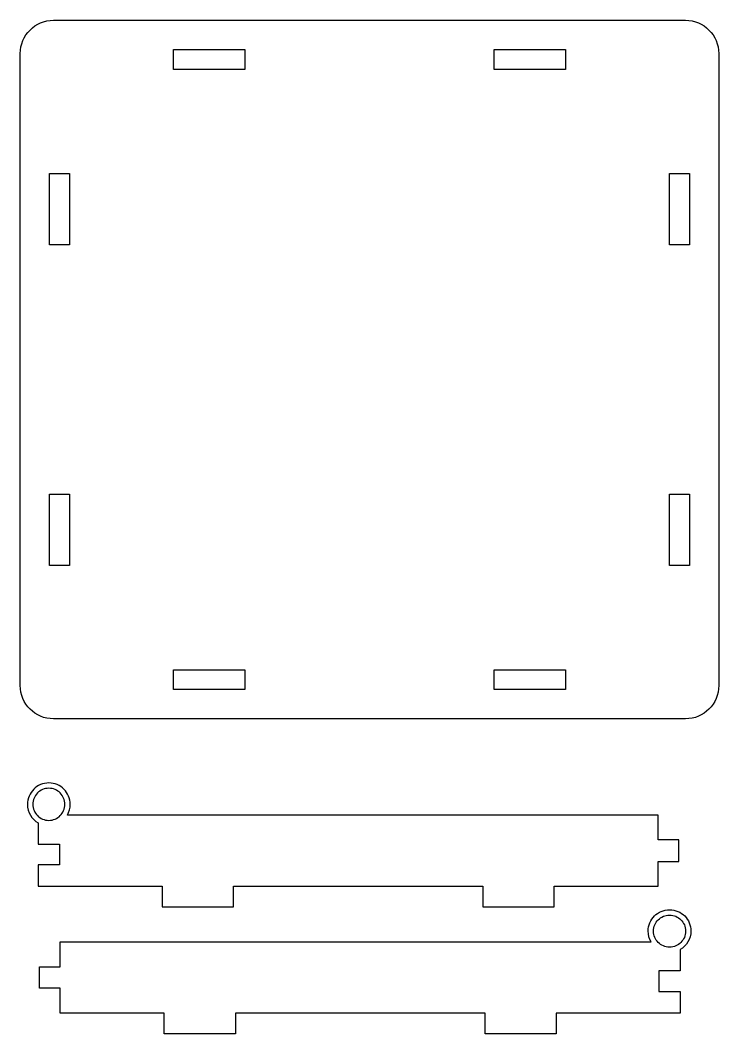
# Model space of a CAD drawing. Header units: millimetres. Extents: x 299 to 601, y 229 to 371.
# Drawn here: x 299.4 to 397.4, y 229.1 to 371.3 of the extents above; entities that cross this region are included whole.
import ezdxf

# ---------------------------------------------------------------- set-up
doc = ezdxf.new("R2010")
doc.units = ezdxf.units.MM
doc.layers.get('0').update_dxf_attribs({"linetype": 'CONTINUOUS', "true_color": 0xffffff})

msp = doc.modelspace()

# ---------------------------------------------------------------- linework, layer by layer
at = {"linetype": 'CONTINUOUS', "true_color": 0xffffff}
for points in [[(304.02, 371.28), (304.08, 371.28), (304.27, 371.28), (304.58, 371.28), (305.01, 371.28), (305.56, 371.28), (306.21, 371.28), (306.97, 371.28), (307.83, 371.28), (308.78, 371.28), (309.83, 371.28), (310.97, 371.28), (312.2, 371.28), (313.51, 371.28), (314.89, 371.28), (316.35, 371.28), (317.87, 371.28), (319.46, 371.28), (321.11, 371.28), (322.82, 371.28), (324.58, 371.28), (326.39, 371.28), (328.25, 371.28), (330.14, 371.28), (332.07, 371.28), (336.03, 371.28), (340.08, 371.28), (344.2, 371.28), (348.35, 371.28), (352.5, 371.28), (356.62, 371.28), (360.67, 371.28), (364.63, 371.28), (366.56, 371.28), (368.46, 371.28), (370.31, 371.28), (372.12, 371.28), (373.88, 371.28), (375.59, 371.28), (377.24, 371.28), (378.83, 371.28), (380.35, 371.28), (381.81, 371.28), (383.19, 371.28), (384.5, 371.28), (385.73, 371.28), (386.87, 371.28), (387.92, 371.28), (388.87, 371.28), (389.73, 371.28), (390.49, 371.28), (391.14, 371.28), (391.69, 371.28), (392.12, 371.28), (392.43, 371.28), (392.62, 371.28), (392.68, 371.28), (393.16, 371.26), (393.62, 371.19), (394.07, 371.07), (394.5, 370.91), (394.9, 370.72), (395.29, 370.48), (395.65, 370.21), (395.98, 369.91), (396.28, 369.58), (396.55, 369.22), (396.79, 368.83), (396.98, 368.43), (397.14, 368), (397.26, 367.55), (397.33, 367.09), (397.35, 366.62), (397.35, 366.55), (397.35, 366.36), (397.35, 366.05), (397.35, 365.62), (397.35, 365.08), (397.35, 364.42), (397.35, 363.67), (397.35, 362.81), (397.35, 361.85), (397.35, 360.8), (397.35, 359.66), (397.35, 358.43), (397.35, 357.13), (397.35, 355.74), (397.35, 354.29), (397.35, 352.76), (397.35, 351.17), (397.35, 349.52), (397.35, 347.81), (397.35, 346.05), (397.35, 344.24), (397.35, 342.39), (397.35, 340.49), (397.35, 338.56), (397.35, 334.61), (397.35, 330.55), (397.35, 326.43), (397.35, 322.28), (397.35, 318.13), (397.35, 314.01), (397.35, 309.96), (397.35, 306), (397.35, 304.07), (397.35, 302.18), (397.35, 300.32), (397.35, 298.51), (397.35, 296.75), (397.35, 295.05), (397.35, 293.39), (397.35, 291.8), (397.35, 290.28), (397.35, 288.82), (397.35, 287.44), (397.35, 286.13), (397.35, 284.91), (397.35, 283.77), (397.35, 282.72), (397.35, 281.76), (397.35, 280.9), (397.35, 280.14), (397.35, 279.49), (397.35, 278.94), (397.35, 278.51), (397.35, 278.2), (397.35, 278.01), (397.35, 277.95), (397.33, 277.47), (397.26, 277.01), (397.14, 276.56), (396.98, 276.14), (396.79, 275.73), (396.55, 275.34), (396.28, 274.98), (395.98, 274.65), (395.65, 274.35), (395.29, 274.08), (394.9, 273.85), (394.5, 273.65), (394.07, 273.49), (393.62, 273.38), (393.16, 273.31), (392.68, 273.28), (392.62, 273.28), (392.43, 273.28), (392.12, 273.28), (391.69, 273.28), (391.14, 273.28), (390.49, 273.28), (389.73, 273.28), (388.87, 273.28), (387.92, 273.28), (386.87, 273.28), (385.73, 273.28), (384.5, 273.28), (383.19, 273.28), (381.81, 273.28), (380.35, 273.28), (378.83, 273.28), (377.24, 273.28), (375.59, 273.28), (373.88, 273.28), (372.12, 273.28), (370.31, 273.28), (368.46, 273.28), (366.56, 273.28), (364.63, 273.28), (360.67, 273.28), (356.62, 273.28), (352.5, 273.28), (348.35, 273.28), (344.2, 273.28), (340.08, 273.28), (336.03, 273.28), (332.07, 273.28), (330.14, 273.28), (328.25, 273.28), (326.39, 273.28), (324.58, 273.28), (322.82, 273.28), (321.11, 273.28), (319.46, 273.28), (317.87, 273.28), (316.35, 273.28), (314.89, 273.28), (313.51, 273.28), (312.2, 273.28), (310.97, 273.28), (309.83, 273.28), (308.78, 273.28), (307.83, 273.28), (306.97, 273.28), (306.21, 273.28), (305.56, 273.28), (305.01, 273.28), (304.58, 273.28), (304.27, 273.28), (304.08, 273.28), (304.02, 273.28), (303.54, 273.31), (303.08, 273.38), (302.63, 273.49), (302.21, 273.65), (301.8, 273.85), (301.41, 274.08), (301.05, 274.35), (300.72, 274.65), (300.42, 274.98), (300.15, 275.34), (299.92, 275.73), (299.72, 276.14), (299.56, 276.56), (299.45, 277.01), (299.38, 277.47), (299.35, 277.95), (299.35, 278.01), (299.35, 278.2), (299.35, 278.51), (299.35, 278.94), (299.35, 279.49), (299.35, 280.14), (299.35, 280.9), (299.35, 281.76), (299.35, 282.72), (299.35, 283.77), (299.35, 284.91), (299.35, 286.13), (299.35, 287.44), (299.35, 288.82), (299.35, 290.28), (299.35, 291.8), (299.35, 293.39), (299.35, 295.05), (299.35, 296.75), (299.35, 298.51), (299.35, 300.32), (299.35, 302.18), (299.35, 304.07), (299.35, 306), (299.35, 309.96), (299.35, 314.01), (299.35, 318.13), (299.35, 322.28), (299.35, 326.43), (299.35, 330.55), (299.35, 334.61), (299.35, 338.56), (299.35, 340.49), (299.35, 342.39), (299.35, 344.24), (299.35, 346.05), (299.35, 347.81), (299.35, 349.52), (299.35, 351.17), (299.35, 352.76), (299.35, 354.29), (299.35, 355.74), (299.35, 357.13), (299.35, 358.43), (299.35, 359.66), (299.35, 360.8), (299.35, 361.85), (299.35, 362.81), (299.35, 363.67), (299.35, 364.42), (299.35, 365.08), (299.35, 365.62), (299.35, 366.05), (299.35, 366.36), (299.35, 366.55), (299.35, 366.62), (299.38, 367.09), (299.45, 367.55), (299.56, 368), (299.72, 368.43), (299.92, 368.83), (300.15, 369.22), (300.42, 369.58), (300.72, 369.91), (301.05, 370.21), (301.41, 370.48), (301.8, 370.72), (302.21, 370.91), (302.63, 371.07), (303.08, 371.19), (303.54, 371.26), (304.02, 371.28)], [(330.85, 367.17), (330.85, 364.39), (320.85, 364.39), (320.85, 367.17), (330.85, 367.17)], [(375.85, 367.17), (375.85, 364.39), (365.85, 364.39), (365.85, 367.17), (375.85, 367.17)], [(303.46, 349.78), (306.24, 349.78), (306.24, 339.78), (303.46, 339.78), (303.46, 349.78)], [(390.46, 349.78), (393.24, 349.78), (393.24, 339.78), (390.46, 339.78), (390.46, 349.78)], [(303.46, 304.78), (306.24, 304.78), (306.24, 294.78), (303.46, 294.78), (303.46, 304.78)], [(390.46, 304.78), (393.24, 304.78), (393.24, 294.78), (390.46, 294.78), (390.46, 304.78)], [(330.85, 280.17), (330.85, 277.39), (320.85, 277.39), (320.85, 280.17), (330.85, 280.17)], [(375.85, 280.17), (375.85, 277.39), (365.85, 277.39), (365.85, 280.17), (375.85, 280.17)], [(388.86, 259.79), (388.8, 259.79), (388.63, 259.79), (388.33, 259.79), (387.93, 259.79), (387.42, 259.79), (386.81, 259.79), (386.11, 259.79), (385.3, 259.79), (384.41, 259.79), (383.42, 259.79), (382.36, 259.79), (381.21, 259.79), (379.99, 259.79), (378.7, 259.79), (377.34, 259.79), (375.91, 259.79), (374.42, 259.79), (372.88, 259.79), (371.28, 259.79), (369.64, 259.79), (367.94, 259.79), (366.21, 259.79), (362.63, 259.79), (358.93, 259.79), (355.15, 259.79), (351.29, 259.79), (347.41, 259.79), (343.53, 259.79), (339.68, 259.79), (335.89, 259.79), (332.19, 259.79), (328.61, 259.79), (326.88, 259.79), (325.19, 259.79), (323.54, 259.79), (321.95, 259.79), (320.4, 259.79), (318.91, 259.79), (317.49, 259.79), (316.13, 259.79), (314.83, 259.79), (313.61, 259.79), (312.47, 259.79), (311.4, 259.79), (310.42, 259.79), (309.52, 259.79), (308.72, 259.79), (308.01, 259.79), (307.4, 259.79), (306.89, 259.79), (306.49, 259.79), (306.2, 259.79), (306.02, 259.79), (305.96, 259.79), (306.13, 260.13), (306.26, 260.5), (306.34, 260.88), (306.36, 261.29), (306.35, 261.59), (306.3, 261.89), (306.23, 262.18), (306.13, 262.45), (306, 262.72), (305.85, 262.96), (305.68, 263.19), (305.48, 263.41), (305.27, 263.6), (305.04, 263.77), (304.79, 263.92), (304.53, 264.05), (304.26, 264.15), (303.97, 264.23), (303.67, 264.27), (303.36, 264.29), (303.06, 264.27), (302.76, 264.23), (302.47, 264.15), (302.2, 264.05), (301.93, 263.92), (301.69, 263.77), (301.46, 263.6), (301.24, 263.41), (301.05, 263.19), (300.88, 262.96), (300.73, 262.72), (300.6, 262.45), (300.5, 262.18), (300.42, 261.89), (300.38, 261.59), (300.36, 261.29), (300.39, 260.88), (300.47, 260.48), (300.6, 260.11), (300.78, 259.77), (300.99, 259.45), (301.25, 259.16), (301.54, 258.9), (301.86, 258.69), (301.86, 258.68), (301.86, 258.66), (301.86, 258.61), (301.86, 258.56), (301.86, 258.41), (301.86, 258.22), (301.86, 257.99), (301.86, 257.74), (301.86, 257.47), (301.86, 257.19), (301.86, 256.91), (301.86, 256.64), (301.86, 256.38), (301.86, 256.16), (301.86, 255.96), (301.86, 255.82), (301.86, 255.76), (301.86, 255.72), (301.86, 255.69), (301.86, 255.69), (301.87, 255.69), (301.9, 255.69), (301.94, 255.69), (301.99, 255.69), (302.14, 255.69), (302.33, 255.69), (302.56, 255.69), (302.81, 255.69), (303.08, 255.69), (303.36, 255.69), (303.64, 255.69), (303.91, 255.69), (304.17, 255.69), (304.4, 255.69), (304.59, 255.69), (304.73, 255.69), (304.79, 255.69), (304.83, 255.69), (304.86, 255.69), (304.86, 255.69), (304.86, 255.68), (304.86, 255.65), (304.86, 255.56), (304.86, 255.42), (304.86, 255.23), (304.86, 255.01), (304.86, 254.77), (304.86, 254.51), (304.86, 254.24), (304.86, 253.97), (304.86, 253.7), (304.86, 253.46), (304.86, 253.24), (304.86, 253.05), (304.86, 252.91), (304.86, 252.82), (304.86, 252.79), (304.86, 252.79), (304.86, 252.79), (304.83, 252.79), (304.79, 252.79), (304.73, 252.79), (304.59, 252.79), (304.4, 252.79), (304.17, 252.79), (303.91, 252.79), (303.64, 252.79), (303.36, 252.79), (303.08, 252.79), (302.81, 252.79), (302.56, 252.79), (302.33, 252.79), (302.14, 252.79), (301.99, 252.79), (301.94, 252.79), (301.9, 252.79), (301.87, 252.79), (301.86, 252.79), (301.86, 252.78), (301.86, 252.75), (301.86, 252.71), (301.86, 252.66), (301.86, 252.51), (301.86, 252.32), (301.86, 252.09), (301.86, 251.84), (301.86, 251.57), (301.86, 251.29), (301.86, 251.01), (301.86, 250.74), (301.86, 250.48), (301.86, 250.26), (301.86, 250.06), (301.86, 249.92), (301.86, 249.86), (301.86, 249.82), (301.86, 249.79), (301.86, 249.79), (301.88, 249.79), (301.91, 249.79), (301.97, 249.79), (302.06, 249.79), (302.17, 249.79), (302.29, 249.79), (302.44, 249.79), (302.61, 249.79), (302.8, 249.79), (303.01, 249.79), (303.23, 249.79), (303.47, 249.79), (303.73, 249.79), (304, 249.79), (304.58, 249.79), (305.22, 249.79), (305.9, 249.79), (306.62, 249.79), (307.37, 249.79), (308.15, 249.79), (308.94, 249.79), (310.56, 249.79), (312.19, 249.79), (312.98, 249.79), (313.76, 249.79), (314.51, 249.79), (315.23, 249.79), (315.91, 249.79), (316.55, 249.79), (317.13, 249.79), (317.4, 249.79), (317.66, 249.79), (317.9, 249.79), (318.12, 249.79), (318.33, 249.79), (318.52, 249.79), (318.68, 249.79), (318.83, 249.79), (318.96, 249.79), (319.07, 249.79), (319.15, 249.79), (319.21, 249.79), (319.25, 249.79), (319.26, 249.79), (319.26, 249.78), (319.26, 249.75), (319.26, 249.66), (319.26, 249.52), (319.26, 249.33), (319.26, 249.11), (319.26, 248.87), (319.26, 248.61), (319.26, 248.34), (319.26, 248.07), (319.26, 247.8), (319.26, 247.56), (319.26, 247.34), (319.26, 247.15), (319.26, 247.01), (319.26, 246.92), (319.26, 246.89), (319.26, 246.89), (319.29, 246.89), (319.38, 246.89), (319.51, 246.89), (319.69, 246.89), (319.92, 246.89), (320.19, 246.89), (320.49, 246.89), (320.83, 246.89), (321.19, 246.89), (321.58, 246.89), (322, 246.89), (322.43, 246.89), (323.33, 246.89), (324.26, 246.89), (325.2, 246.89), (326.1, 246.89), (326.53, 246.89), (326.94, 246.89), (327.34, 246.89), (327.7, 246.89), (328.04, 246.89), (328.34, 246.89), (328.61, 246.89), (328.83, 246.89), (329.02, 246.89), (329.15, 246.89), (329.24, 246.89), (329.26, 246.89), (329.26, 246.89), (329.26, 246.92), (329.26, 247.01), (329.26, 247.15), (329.26, 247.34), (329.26, 247.56), (329.26, 247.8), (329.26, 248.07), (329.26, 248.34), (329.26, 248.61), (329.26, 248.87), (329.26, 249.11), (329.26, 249.33), (329.26, 249.52), (329.26, 249.66), (329.26, 249.75), (329.26, 249.78), (329.26, 249.79), (329.29, 249.79), (329.36, 249.79), (329.49, 249.79), (329.66, 249.79), (329.87, 249.79), (330.13, 249.79), (330.43, 249.79), (330.77, 249.79), (331.15, 249.79), (331.56, 249.79), (332.01, 249.79), (332.49, 249.79), (333.01, 249.79), (333.56, 249.79), (334.13, 249.79), (334.73, 249.79), (335.36, 249.79), (336.01, 249.79), (336.69, 249.79), (337.38, 249.79), (338.1, 249.79), (338.83, 249.79), (339.58, 249.79), (340.34, 249.79), (341.9, 249.79), (343.5, 249.79), (345.13, 249.79), (346.76, 249.79), (348.4, 249.79), (350.03, 249.79), (351.63, 249.79), (353.19, 249.79), (353.95, 249.79), (354.7, 249.79), (355.43, 249.79), (356.15, 249.79), (356.84, 249.79), (357.52, 249.79), (358.17, 249.79), (358.8, 249.79), (359.4, 249.79), (359.97, 249.79), (360.52, 249.79), (361.03, 249.79), (361.52, 249.79), (361.97, 249.79), (362.38, 249.79), (362.76, 249.79), (363.1, 249.79), (363.4, 249.79), (363.66, 249.79), (363.87, 249.79), (364.04, 249.79), (364.16, 249.79), (364.24, 249.79), (364.26, 249.79), (364.26, 249.78), (364.26, 249.75), (364.26, 249.66), (364.26, 249.52), (364.26, 249.33), (364.26, 249.11), (364.26, 248.87), (364.26, 248.61), (364.26, 248.34), (364.26, 248.07), (364.26, 247.8), (364.26, 247.56), (364.26, 247.34), (364.26, 247.15), (364.26, 247.01), (364.26, 246.92), (364.26, 246.89), (364.26, 246.89), (364.29, 246.89), (364.38, 246.89), (364.51, 246.89), (364.69, 246.89), (364.92, 246.89), (365.19, 246.89), (365.49, 246.89), (365.83, 246.89), (366.19, 246.89), (366.58, 246.89), (367, 246.89), (367.43, 246.89), (368.33, 246.89), (369.26, 246.89), (370.2, 246.89), (371.1, 246.89), (371.53, 246.89), (371.94, 246.89), (372.34, 246.89), (372.7, 246.89), (373.04, 246.89), (373.34, 246.89), (373.61, 246.89), (373.83, 246.89), (374.02, 246.89), (374.15, 246.89), (374.24, 246.89), (374.26, 246.89), (374.26, 246.89), (374.26, 246.92), (374.26, 247.01), (374.26, 247.15), (374.26, 247.34), (374.26, 247.56), (374.26, 247.8), (374.26, 248.07), (374.26, 248.34), (374.26, 248.61), (374.26, 248.87), (374.26, 249.11), (374.26, 249.33), (374.26, 249.52), (374.26, 249.66), (374.26, 249.75), (374.26, 249.78), (374.26, 249.79), (374.27, 249.79), (374.31, 249.79), (374.36, 249.79), (374.43, 249.79), (374.52, 249.79), (374.62, 249.79), (374.75, 249.79), (374.89, 249.79), (375.05, 249.79), (375.22, 249.79), (375.61, 249.79), (376.05, 249.79), (376.54, 249.79), (377.08, 249.79), (377.65, 249.79), (378.25, 249.79), (378.88, 249.79), (379.53, 249.79), (380.2, 249.79), (381.56, 249.79), (382.93, 249.79), (383.59, 249.79), (384.24, 249.79), (384.87, 249.79), (385.48, 249.79), (386.05, 249.79), (386.58, 249.79), (387.07, 249.79), (387.52, 249.79), (387.91, 249.79), (388.08, 249.79), (388.24, 249.79), (388.38, 249.79), (388.5, 249.79), (388.61, 249.79), (388.7, 249.79), (388.77, 249.79), (388.82, 249.79), (388.85, 249.79), (388.86, 249.79), (388.86, 249.8), (388.86, 249.83), (388.86, 249.87), (388.86, 249.94), (388.86, 250.02), (388.86, 250.11), (388.86, 250.33), (388.86, 250.6), (388.86, 250.89), (388.86, 251.21), (388.86, 251.54), (388.86, 251.86), (388.86, 252.18), (388.86, 252.47), (388.86, 252.74), (388.86, 252.96), (388.86, 253.06), (388.86, 253.14), (388.86, 253.2), (388.86, 253.25), (388.86, 253.28), (388.86, 253.29), (388.87, 253.29), (388.9, 253.29), (388.99, 253.29), (389.13, 253.29), (389.32, 253.29), (389.54, 253.29), (389.78, 253.29), (390.04, 253.29), (390.31, 253.29), (390.58, 253.29), (390.85, 253.29), (391.09, 253.29), (391.31, 253.29), (391.5, 253.29), (391.64, 253.29), (391.73, 253.29), (391.76, 253.29), (391.76, 253.29), (391.76, 253.29), (391.76, 253.32), (391.76, 253.36), (391.76, 253.42), (391.76, 253.56), (391.76, 253.76), (391.76, 253.98), (391.76, 254.24), (391.76, 254.51), (391.76, 254.79), (391.76, 255.07), (391.76, 255.34), (391.76, 255.59), (391.76, 255.82), (391.76, 256.01), (391.76, 256.16), (391.76, 256.21), (391.76, 256.25), (391.76, 256.28), (391.76, 256.29), (391.76, 256.29), (391.73, 256.29), (391.64, 256.29), (391.5, 256.29), (391.31, 256.29), (391.09, 256.29), (390.85, 256.29), (390.58, 256.29), (390.31, 256.29), (390.04, 256.29), (389.78, 256.29), (389.54, 256.29), (389.32, 256.29), (389.13, 256.29), (388.99, 256.29), (388.9, 256.29), (388.87, 256.29), (388.86, 256.29), (388.86, 256.3), (388.86, 256.33), (388.86, 256.37), (388.86, 256.44), (388.86, 256.52), (388.86, 256.61), (388.86, 256.83), (388.86, 257.1), (388.86, 257.39), (388.86, 257.71), (388.86, 258.04), (388.86, 258.36), (388.86, 258.68), (388.86, 258.97), (388.86, 259.24), (388.86, 259.46), (388.86, 259.56), (388.86, 259.64), (388.86, 259.7), (388.86, 259.75), (388.86, 259.78), (388.86, 259.79)], [(303.36, 263.54), (303.13, 263.52), (302.91, 263.49), (302.69, 263.44), (302.49, 263.36), (302.29, 263.26), (302.11, 263.15), (301.93, 263.02), (301.77, 262.88), (301.63, 262.72), (301.5, 262.54), (301.39, 262.36), (301.29, 262.16), (301.21, 261.96), (301.16, 261.74), (301.13, 261.52), (301.11, 261.29), (301.13, 261.06), (301.16, 260.83), (301.21, 260.62), (301.29, 260.41), (301.39, 260.21), (301.5, 260.03), (301.63, 259.86), (301.77, 259.7), (301.93, 259.55), (302.11, 259.42), (302.29, 259.31), (302.49, 259.21), (302.69, 259.14), (302.91, 259.08), (303.13, 259.05), (303.36, 259.04), (303.59, 259.05), (303.82, 259.08), (304.03, 259.14), (304.24, 259.21), (304.44, 259.31), (304.62, 259.42), (304.79, 259.55), (304.95, 259.7), (305.1, 259.86), (305.23, 260.03), (305.34, 260.21), (305.44, 260.41), (305.51, 260.62), (305.57, 260.83), (305.6, 261.06), (305.61, 261.29), (305.6, 261.52), (305.57, 261.74), (305.51, 261.96), (305.44, 262.16), (305.34, 262.36), (305.23, 262.54), (305.1, 262.72), (304.95, 262.88), (304.79, 263.02), (304.62, 263.15), (304.44, 263.26), (304.24, 263.36), (304.03, 263.44), (303.82, 263.49), (303.59, 263.52), (303.36, 263.54)], [(304.96, 242.01), (305.02, 242.01), (305.19, 242.01), (305.49, 242.01), (305.89, 242.01), (306.4, 242.01), (307.01, 242.01), (307.71, 242.01), (308.52, 242.01), (309.41, 242.01), (310.4, 242.01), (311.46, 242.01), (312.61, 242.01), (313.83, 242.01), (315.12, 242.01), (316.48, 242.01), (317.91, 242.01), (319.4, 242.01), (320.94, 242.01), (322.54, 242.01), (324.18, 242.01), (325.88, 242.01), (327.61, 242.01), (331.19, 242.01), (334.89, 242.01), (338.68, 242.01), (342.53, 242.01), (346.41, 242.01), (350.29, 242.01), (354.14, 242.01), (357.93, 242.01), (361.63, 242.01), (365.21, 242.01), (366.94, 242.01), (368.63, 242.01), (370.28, 242.01), (371.87, 242.01), (373.42, 242.01), (374.91, 242.01), (376.33, 242.01), (377.69, 242.01), (378.99, 242.01), (380.21, 242.01), (381.35, 242.01), (382.42, 242.01), (383.4, 242.01), (384.3, 242.01), (385.1, 242.01), (385.81, 242.01), (386.42, 242.01), (386.93, 242.01), (387.33, 242.01), (387.62, 242.01), (387.8, 242.01), (387.86, 242.01), (387.69, 242.35), (387.56, 242.72), (387.48, 243.1), (387.46, 243.51), (387.47, 243.81), (387.52, 244.11), (387.59, 244.4), (387.69, 244.67), (387.82, 244.94), (387.97, 245.18), (388.14, 245.41), (388.33, 245.63), (388.55, 245.82), (388.78, 245.99), (389.03, 246.14), (389.29, 246.27), (389.56, 246.37), (389.85, 246.45), (390.15, 246.49), (390.46, 246.51), (390.76, 246.49), (391.06, 246.45), (391.35, 246.37), (391.62, 246.27), (391.89, 246.14), (392.13, 245.99), (392.36, 245.82), (392.58, 245.63), (392.77, 245.41), (392.94, 245.18), (393.09, 244.94), (393.22, 244.67), (393.32, 244.4), (393.4, 244.11), (393.44, 243.81), (393.46, 243.51), (393.43, 243.1), (393.35, 242.7), (393.22, 242.33), (393.04, 241.99), (392.83, 241.67), (392.57, 241.38), (392.28, 241.12), (391.96, 240.91), (391.96, 240.9), (391.96, 240.88), (391.96, 240.83), (391.96, 240.78), (391.96, 240.63), (391.96, 240.44), (391.96, 240.21), (391.96, 239.96), (391.96, 239.69), (391.96, 239.41), (391.96, 239.13), (391.96, 238.86), (391.96, 238.6), (391.96, 238.38), (391.96, 238.18), (391.96, 238.04), (391.96, 237.98), (391.96, 237.94), (391.96, 237.91), (391.96, 237.91), (391.95, 237.91), (391.92, 237.91), (391.88, 237.91), (391.83, 237.91), (391.68, 237.91), (391.49, 237.91), (391.26, 237.91), (391.01, 237.91), (390.74, 237.91), (390.46, 237.91), (390.18, 237.91), (389.91, 237.91), (389.65, 237.91), (389.43, 237.91), (389.23, 237.91), (389.09, 237.91), (389.03, 237.91), (388.99, 237.91), (388.96, 237.91), (388.96, 237.91), (388.96, 237.9), (388.96, 237.87), (388.96, 237.78), (388.96, 237.64), (388.96, 237.45), (388.96, 237.23), (388.96, 236.99), (388.96, 236.73), (388.96, 236.46), (388.96, 236.19), (388.96, 235.92), (388.96, 235.68), (388.96, 235.46), (388.96, 235.27), (388.96, 235.13), (388.96, 235.04), (388.96, 235.01), (388.96, 235.01), (388.96, 235.01), (388.99, 235.01), (389.03, 235.01), (389.09, 235.01), (389.23, 235.01), (389.43, 235.01), (389.65, 235.01), (389.91, 235.01), (390.18, 235.01), (390.46, 235.01), (390.74, 235.01), (391.01, 235.01), (391.26, 235.01), (391.49, 235.01), (391.68, 235.01), (391.83, 235.01), (391.88, 235.01), (391.92, 235.01), (391.95, 235.01), (391.96, 235.01), (391.96, 235), (391.96, 234.97), (391.96, 234.93), (391.96, 234.88), (391.96, 234.73), (391.96, 234.54), (391.96, 234.31), (391.96, 234.06), (391.96, 233.79), (391.96, 233.51), (391.96, 233.23), (391.96, 232.96), (391.96, 232.7), (391.96, 232.48), (391.96, 232.28), (391.96, 232.14), (391.96, 232.08), (391.96, 232.04), (391.96, 232.01), (391.96, 232.01), (391.94, 232.01), (391.91, 232.01), (391.85, 232.01), (391.76, 232.01), (391.65, 232.01), (391.53, 232.01), (391.38, 232.01), (391.21, 232.01), (391.02, 232.01), (390.81, 232.01), (390.59, 232.01), (390.35, 232.01), (390.09, 232.01), (389.82, 232.01), (389.24, 232.01), (388.6, 232.01), (387.92, 232.01), (387.2, 232.01), (386.45, 232.01), (385.67, 232.01), (384.88, 232.01), (383.26, 232.01), (381.63, 232.01), (380.84, 232.01), (380.06, 232.01), (379.31, 232.01), (378.59, 232.01), (377.91, 232.01), (377.27, 232.01), (376.69, 232.01), (376.42, 232.01), (376.16, 232.01), (375.92, 232.01), (375.7, 232.01), (375.49, 232.01), (375.3, 232.01), (375.14, 232.01), (374.99, 232.01), (374.86, 232.01), (374.75, 232.01), (374.67, 232.01), (374.61, 232.01), (374.57, 232.01), (374.56, 232.01), (374.56, 232), (374.56, 231.97), (374.56, 231.88), (374.56, 231.74), (374.56, 231.55), (374.56, 231.33), (374.56, 231.09), (374.56, 230.83), (374.56, 230.56), (374.56, 230.29), (374.56, 230.02), (374.56, 229.78), (374.56, 229.56), (374.56, 229.37), (374.56, 229.23), (374.56, 229.14), (374.56, 229.11), (374.56, 229.11), (374.53, 229.11), (374.44, 229.11), (374.31, 229.11), (374.13, 229.11), (373.9, 229.11), (373.63, 229.11), (373.33, 229.11), (372.99, 229.11), (372.63, 229.11), (372.24, 229.11), (371.82, 229.11), (371.39, 229.11), (370.49, 229.11), (369.56, 229.11), (368.62, 229.11), (367.72, 229.11), (367.29, 229.11), (366.88, 229.11), (366.48, 229.11), (366.12, 229.11), (365.78, 229.11), (365.48, 229.11), (365.21, 229.11), (364.99, 229.11), (364.8, 229.11), (364.67, 229.11), (364.58, 229.11), (364.56, 229.11), (364.56, 229.11), (364.56, 229.14), (364.56, 229.23), (364.56, 229.37), (364.56, 229.56), (364.56, 229.78), (364.56, 230.02), (364.56, 230.29), (364.56, 230.56), (364.56, 230.83), (364.56, 231.09), (364.56, 231.33), (364.56, 231.55), (364.56, 231.74), (364.56, 231.88), (364.56, 231.97), (364.56, 232), (364.56, 232.01), (364.53, 232.01), (364.46, 232.01), (364.33, 232.01), (364.16, 232.01), (363.95, 232.01), (363.69, 232.01), (363.39, 232.01), (363.05, 232.01), (362.67, 232.01), (362.26, 232.01), (361.81, 232.01), (361.33, 232.01), (360.81, 232.01), (360.26, 232.01), (359.69, 232.01), (359.09, 232.01), (358.46, 232.01), (357.81, 232.01), (357.13, 232.01), (356.44, 232.01), (355.72, 232.01), (354.99, 232.01), (354.24, 232.01), (353.48, 232.01), (351.92, 232.01), (350.32, 232.01), (348.69, 232.01), (347.06, 232.01), (345.42, 232.01), (343.79, 232.01), (342.19, 232.01), (340.63, 232.01), (339.87, 232.01), (339.12, 232.01), (338.39, 232.01), (337.67, 232.01), (336.98, 232.01), (336.3, 232.01), (335.65, 232.01), (335.02, 232.01), (334.42, 232.01), (333.85, 232.01), (333.3, 232.01), (332.79, 232.01), (332.3, 232.01), (331.85, 232.01), (331.44, 232.01), (331.06, 232.01), (330.72, 232.01), (330.42, 232.01), (330.16, 232.01), (329.95, 232.01), (329.78, 232.01), (329.66, 232.01), (329.58, 232.01), (329.56, 232.01), (329.56, 232), (329.56, 231.97), (329.56, 231.88), (329.56, 231.74), (329.56, 231.55), (329.56, 231.33), (329.56, 231.09), (329.56, 230.83), (329.56, 230.56), (329.56, 230.29), (329.56, 230.02), (329.56, 229.78), (329.56, 229.56), (329.56, 229.37), (329.56, 229.23), (329.56, 229.14), (329.56, 229.11), (329.56, 229.11), (329.53, 229.11), (329.44, 229.11), (329.31, 229.11), (329.13, 229.11), (328.9, 229.11), (328.63, 229.11), (328.33, 229.11), (327.99, 229.11), (327.63, 229.11), (327.24, 229.11), (326.82, 229.11), (326.39, 229.11), (325.49, 229.11), (324.56, 229.11), (323.62, 229.11), (322.72, 229.11), (322.29, 229.11), (321.88, 229.11), (321.48, 229.11), (321.12, 229.11), (320.78, 229.11), (320.48, 229.11), (320.21, 229.11), (319.99, 229.11), (319.8, 229.11), (319.67, 229.11), (319.58, 229.11), (319.56, 229.11), (319.56, 229.11), (319.56, 229.14), (319.56, 229.23), (319.56, 229.37), (319.56, 229.56), (319.56, 229.78), (319.56, 230.02), (319.56, 230.29), (319.56, 230.56), (319.56, 230.83), (319.56, 231.09), (319.56, 231.33), (319.56, 231.55), (319.56, 231.74), (319.56, 231.88), (319.56, 231.97), (319.56, 232), (319.56, 232.01), (319.55, 232.01), (319.51, 232.01), (319.46, 232.01), (319.39, 232.01), (319.3, 232.01), (319.2, 232.01), (319.07, 232.01), (318.93, 232.01), (318.77, 232.01), (318.6, 232.01), (318.21, 232.01), (317.77, 232.01), (317.28, 232.01), (316.74, 232.01), (316.17, 232.01), (315.57, 232.01), (314.94, 232.01), (314.29, 232.01), (313.62, 232.01), (312.26, 232.01), (310.89, 232.01), (310.23, 232.01), (309.58, 232.01), (308.95, 232.01), (308.34, 232.01), (307.77, 232.01), (307.24, 232.01), (306.75, 232.01), (306.3, 232.01), (305.91, 232.01), (305.74, 232.01), (305.58, 232.01), (305.44, 232.01), (305.32, 232.01), (305.21, 232.01), (305.12, 232.01), (305.05, 232.01), (305, 232.01), (304.97, 232.01), (304.96, 232.01), (304.96, 232.02), (304.96, 232.05), (304.96, 232.09), (304.96, 232.16), (304.96, 232.24), (304.96, 232.33), (304.96, 232.55), (304.96, 232.82), (304.96, 233.11), (304.96, 233.43), (304.96, 233.76), (304.96, 234.08), (304.96, 234.4), (304.96, 234.69), (304.96, 234.96), (304.96, 235.18), (304.96, 235.28), (304.96, 235.36), (304.96, 235.42), (304.96, 235.47), (304.96, 235.5), (304.96, 235.51), (304.95, 235.51), (304.92, 235.51), (304.83, 235.51), (304.69, 235.51), (304.5, 235.51), (304.28, 235.51), (304.04, 235.51), (303.78, 235.51), (303.51, 235.51), (303.24, 235.51), (302.97, 235.51), (302.73, 235.51), (302.51, 235.51), (302.32, 235.51), (302.18, 235.51), (302.09, 235.51), (302.06, 235.51), (302.06, 235.51), (302.06, 235.51), (302.06, 235.54), (302.06, 235.58), (302.06, 235.64), (302.06, 235.78), (302.06, 235.98), (302.06, 236.2), (302.06, 236.46), (302.06, 236.73), (302.06, 237.01), (302.06, 237.29), (302.06, 237.56), (302.06, 237.81), (302.06, 238.04), (302.06, 238.23), (302.06, 238.38), (302.06, 238.43), (302.06, 238.47), (302.06, 238.5), (302.06, 238.51), (302.06, 238.51), (302.09, 238.51), (302.18, 238.51), (302.32, 238.51), (302.51, 238.51), (302.73, 238.51), (302.97, 238.51), (303.24, 238.51), (303.51, 238.51), (303.78, 238.51), (304.04, 238.51), (304.28, 238.51), (304.5, 238.51), (304.69, 238.51), (304.83, 238.51), (304.92, 238.51), (304.95, 238.51), (304.96, 238.51), (304.96, 238.52), (304.96, 238.55), (304.96, 238.59), (304.96, 238.66), (304.96, 238.74), (304.96, 238.83), (304.96, 239.05), (304.96, 239.32), (304.96, 239.61), (304.96, 239.93), (304.96, 240.26), (304.96, 240.58), (304.96, 240.9), (304.96, 241.19), (304.96, 241.46), (304.96, 241.68), (304.96, 241.78), (304.96, 241.86), (304.96, 241.92), (304.96, 241.97), (304.96, 242), (304.96, 242.01)], [(390.46, 245.76), (390.69, 245.74), (390.91, 245.71), (391.13, 245.66), (391.33, 245.58), (391.53, 245.48), (391.71, 245.37), (391.89, 245.24), (392.05, 245.1), (392.19, 244.94), (392.32, 244.76), (392.43, 244.58), (392.53, 244.38), (392.61, 244.18), (392.66, 243.96), (392.69, 243.74), (392.71, 243.51), (392.69, 243.28), (392.66, 243.05), (392.61, 242.84), (392.53, 242.63), (392.43, 242.43), (392.32, 242.25), (392.19, 242.08), (392.05, 241.92), (391.89, 241.77), (391.71, 241.64), (391.53, 241.53), (391.33, 241.43), (391.13, 241.36), (390.91, 241.3), (390.69, 241.27), (390.46, 241.26), (390.23, 241.27), (390, 241.3), (389.79, 241.36), (389.58, 241.43), (389.38, 241.53), (389.2, 241.64), (389.03, 241.77), (388.87, 241.92), (388.72, 242.08), (388.59, 242.25), (388.48, 242.43), (388.38, 242.63), (388.31, 242.84), (388.25, 243.05), (388.22, 243.28), (388.21, 243.51), (388.22, 243.74), (388.25, 243.96), (388.31, 244.18), (388.38, 244.38), (388.48, 244.58), (388.59, 244.76), (388.72, 244.94), (388.87, 245.1), (389.03, 245.24), (389.2, 245.37), (389.38, 245.48), (389.58, 245.58), (389.79, 245.66), (390, 245.71), (390.23, 245.74), (390.46, 245.76)]]:
    msp.add_lwpolyline(points, dxfattribs=at)

doc.saveas('drawing.dxf')
